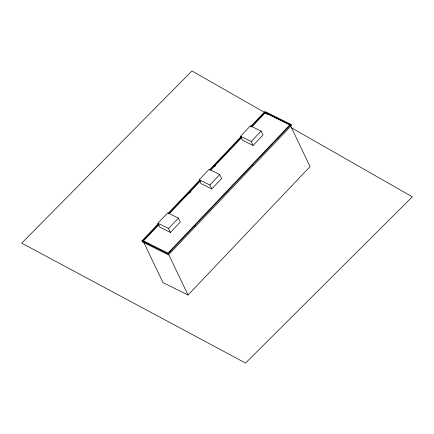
<?xml version="1.0" encoding="UTF-8"?>
<svg xmlns="http://www.w3.org/2000/svg" width="434" height="434" viewBox="0 0 434 434"><rect width="100%" height="100%" fill="white"/><g stroke="black" fill="none" stroke-linecap="round" stroke-linejoin="round"><path stroke-width="0.65" d="M157.884 223.206L167.763 212.812L178.417 218.096L180.3 222.04L170.421 232.434L159.766 227.156L157.884 223.206L168.538 228.49L170.421 232.434M199.222 179.719L209.101 169.325L219.756 174.604L221.638 178.553L211.759 188.947L201.105 183.663L199.222 179.719L209.877 184.998L211.759 188.947M240.561 136.227L250.44 125.833L261.094 131.117L262.977 135.061L253.093 145.455L242.438 140.177L240.561 136.227L251.21 141.511L253.093 145.455M250.526 126.695L264.973 111.5L291.073 124.439L291.545 125.426L168.522 254.85L142.417 241.912L141.951 240.924L158.258 223.765M168.045 213.474L199.732 180.137M209.519 169.84L241.206 136.504M149.171 244.12L143.209 241.163L142.976 240.669L158.811 224.009M168.593 213.718L199.803 180.886M210.051 170.106L241.722 136.786M251.503 126.495L265.011 112.281L290.048 124.694L168.012 253.082L142.976 240.669M143.209 241.163L159.045 224.503M169.293 213.723L200.503 180.891M210.75 170.112L241.494 137.768M251.736 126.988L265.245 112.775L290.286 125.187M189.56 193.146L190.955 191.676M214.711 166.683L215.644 165.701M168.538 228.49L178.417 218.096M209.877 184.998L219.756 174.604M251.21 141.511L261.094 131.117M169.179 252.593L170.578 251.123M194.334 226.13L195.729 224.66M252.089 165.37L253.022 164.388M277.239 138.907L278.639 137.437M168.522 254.85L168.05 253.863L291.073 124.439M143.735 242.27L162.972 282.599L188.014 295.011L310.05 166.623L290.52 125.681M267.865 114.451L265.483 113.269L265.011 112.281M141.951 240.924L168.05 253.863M264.816 112.574L191.953 70.954L21.7 243.138L245.552 363.046L412.3 196.819L291.257 127.677M168.484 254.069L188.014 295.011"/></g></svg>
